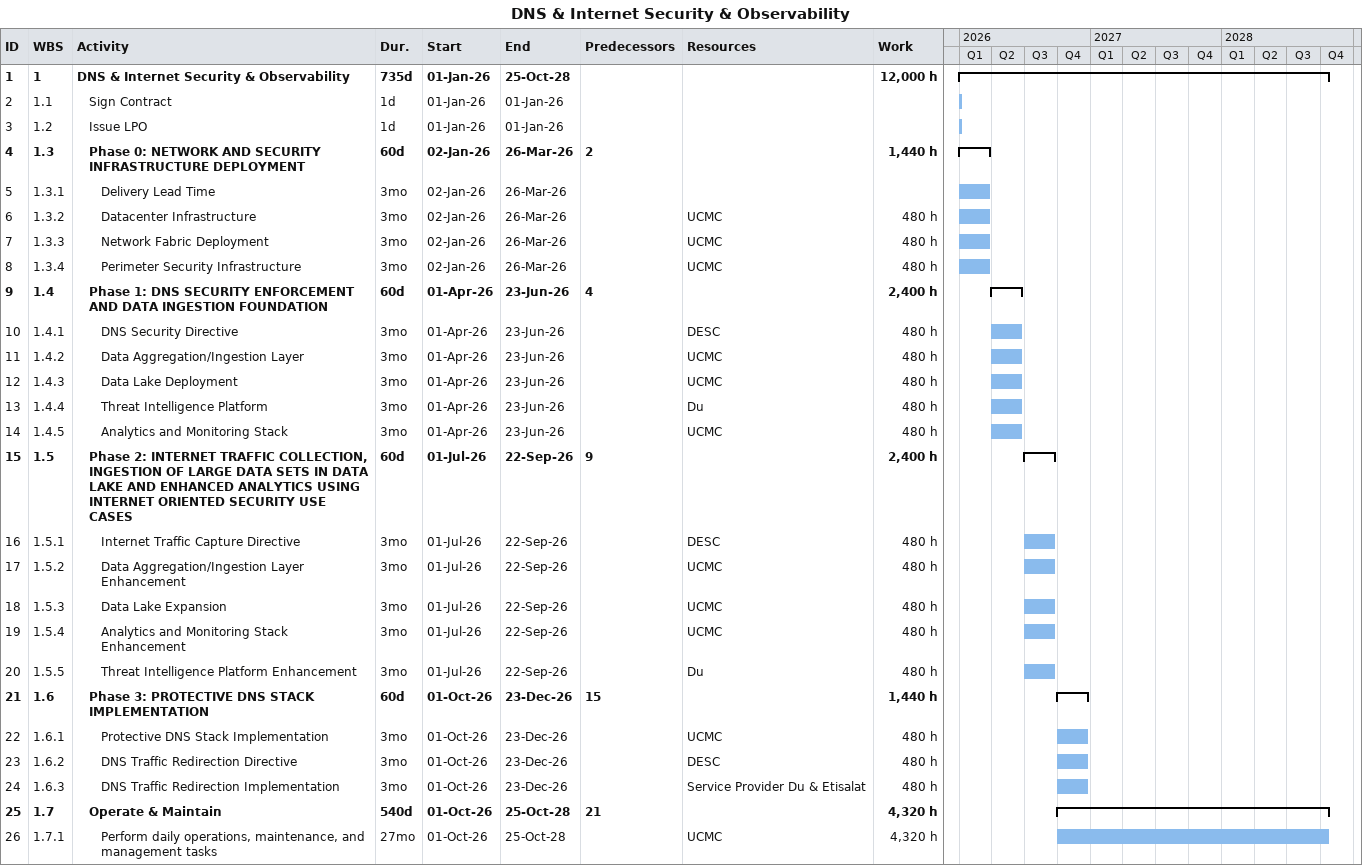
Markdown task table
DNS & Internet Security & Observability

| ID | WBS | Task | Duration | Start | Finish | Predecessors | Resources | Work (h) |
|---|---|---|---|---|---|---|---|---|
| 1 | 1 | **DNS & Internet Security & Observability** | 735d | 2026-01-01 | 2028-10-25 |  |  | 12000 |
| 2 | 1.1 | Sign Contract | 1d | 2026-01-01 | 2026-01-01 |  |  |  |
| 3 | 1.2 | Issue LPO | 1d | 2026-01-01 | 2026-01-01 |  |  |  |
| 4 | 1.3 | **Phase 0: NETWORK AND SECURITY INFRASTRUCTURE DEPLOYMENT** | 60d | 2026-01-02 | 2026-03-26 | 2 |  | 1440 |
| 5 | 1.3.1 | Delivery Lead Time | 3mo | 2026-01-02 | 2026-03-26 |  |  |  |
| 6 | 1.3.2 | Datacenter Infrastructure | 3mo | 2026-01-02 | 2026-03-26 |  | UCMC | 480 |
| 7 | 1.3.3 | Network Fabric Deployment | 3mo | 2026-01-02 | 2026-03-26 |  | UCMC | 480 |
| 8 | 1.3.4 | Perimeter Security Infrastructure | 3mo | 2026-01-02 | 2026-03-26 |  | UCMC | 480 |
| 9 | 1.4 | **Phase 1: DNS SECURITY ENFORCEMENT AND DATA INGESTION FOUNDATION** | 60d | 2026-04-01 | 2026-06-23 | 4 |  | 2400 |
| 10 | 1.4.1 | DNS Security Directive | 3mo | 2026-04-01 | 2026-06-23 |  | DESC | 480 |
| 11 | 1.4.2 | Data Aggregation/Ingestion Layer | 3mo | 2026-04-01 | 2026-06-23 |  | UCMC | 480 |
| 12 | 1.4.3 | Data Lake Deployment | 3mo | 2026-04-01 | 2026-06-23 |  | UCMC | 480 |
| 13 | 1.4.4 | Threat Intelligence Platform | 3mo | 2026-04-01 | 2026-06-23 |  | Du | 480 |
| 14 | 1.4.5 | Analytics and Monitoring Stack | 3mo | 2026-04-01 | 2026-06-23 |  | UCMC | 480 |
| 15 | 1.5 | **Phase 2: INTERNET TRAFFIC COLLECTION, INGESTION OF LARGE DATA SETS IN DATA LAKE AND ENHANCED ANALYTICS USING INTERNET ORIENTED SECURITY USE CASES** | 60d | 2026-07-01 | 2026-09-22 | 9 |  | 2400 |
| 16 | 1.5.1 | Internet Traffic Capture Directive | 3mo | 2026-07-01 | 2026-09-22 |  | DESC | 480 |
| 17 | 1.5.2 | Data Aggregation/Ingestion Layer Enhancement | 3mo | 2026-07-01 | 2026-09-22 |  | UCMC | 480 |
| 18 | 1.5.3 | Data Lake Expansion | 3mo | 2026-07-01 | 2026-09-22 |  | UCMC | 480 |
| 19 | 1.5.4 | Analytics and Monitoring Stack Enhancement | 3mo | 2026-07-01 | 2026-09-22 |  | UCMC | 480 |
| 20 | 1.5.5 | Threat Intelligence Platform Enhancement | 3mo | 2026-07-01 | 2026-09-22 |  | Du | 480 |
| 21 | 1.6 | **Phase 3: PROTECTIVE DNS STACK IMPLEMENTATION** | 60d | 2026-10-01 | 2026-12-23 | 15 |  | 1440 |
| 22 | 1.6.1 | Protective DNS Stack Implementation | 3mo | 2026-10-01 | 2026-12-23 |  | UCMC | 480 |
| 23 | 1.6.2 | DNS Traffic Redirection Directive | 3mo | 2026-10-01 | 2026-12-23 |  | DESC | 480 |
| 24 | 1.6.3 | DNS Traffic Redirection Implementation | 3mo | 2026-10-01 | 2026-12-23 |  | Service Provider Du & Etisalat | 480 |
| 25 | 1.7 | **Operate & Maintain** | 540d | 2026-10-01 | 2028-10-25 | 21 |  | 4320 |
| 26 | 1.7.1 | Perform daily operations, maintenance, and management tasks | 27mo | 2026-10-01 | 2028-10-25 |  | UCMC | 4320 |
